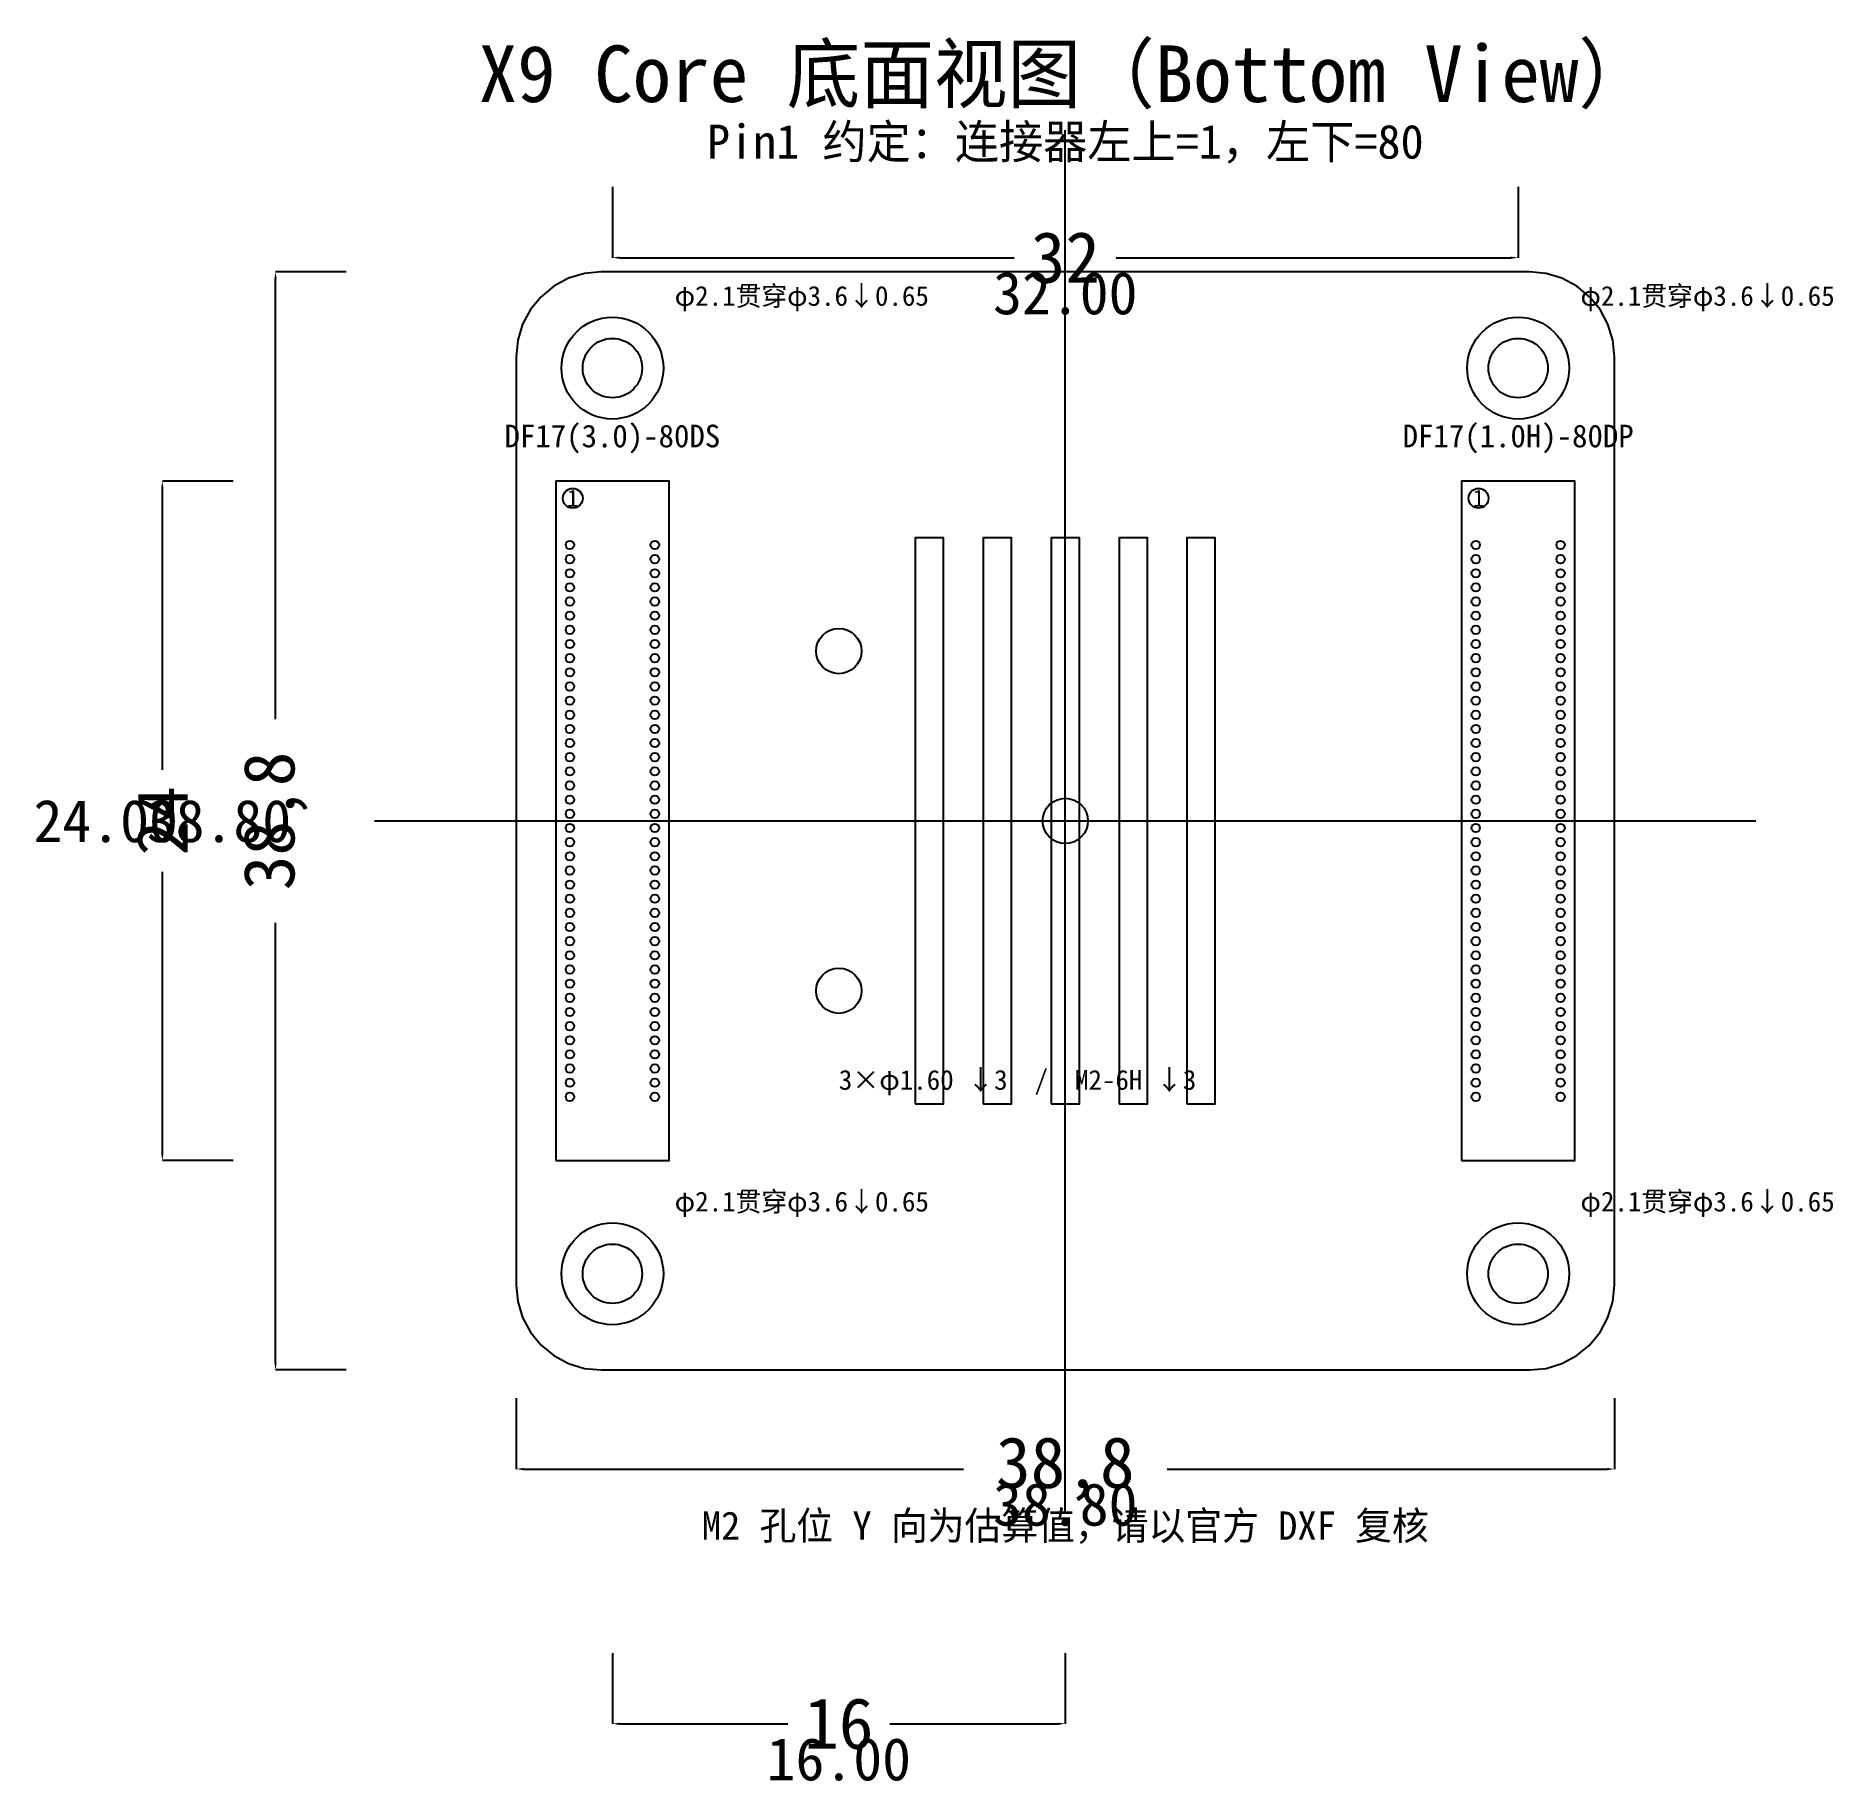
# Model space of a CAD drawing. Header units: millimetres. Extents: x -36.4 to 27.1, y -33.9 to 27.7.
import ezdxf
from ezdxf.enums import TextEntityAlignment as Align

# ---------------------------------------------------------------- set-up
doc = ezdxf.new("R2010")
doc.units = ezdxf.units.MM
for name, color, linetype in [('CENTER_RIBS', 9, 'Continuous'), ('CENTERLINE', 140, 'Continuous'), ('CONNECTOR', 4, 'Continuous'), ('DF17_PADS', 8, 'Continuous'), ('M2_HOLES', 6, 'Continuous'), ('MOUNT_CB', 3, 'Continuous'), ('MOUNT_HOLES', 1, 'Continuous'), ('OUTLINE', 7, 'Continuous'), ('PIN1_MARK', 2, 'Continuous'), ('TEXT', 7, 'Continuous')]:
    doc.layers.add(name, color=color, linetype=linetype)
doc.dimstyles.get("Standard").update_dxf_attribs({"dimtxt": 2.5, "dimasz": 2.5, "dimexe": 1.25, "dimexo": 0.625, "dimtad": 1, "dimtxsty": 'Standard', "dimcen": 2.5, "dimazin": 3, "dimtfac": 1, "dimtmove": 0, "dimatfit": 3, "dimarcsym": 0})

# ---------------------------------------------------------------- blocks, each defined once
blk = doc.blocks.new('_CLOSEDFILLED')
at = {"color": 0, "linetype": 'ByBlock'}
blk.add_solid([(-1, 0.16), (0, 0), (-1, -0.16)], dxfattribs=at)
blk = doc.blocks.new('*D0')
for p, q in [((-19.4, -20.4), (-19.4, -22.9)), ((19.4, -20.4), (19.4, -22.9)), ((-19.15, -22.9), (-3.6, -22.9)), ((3.6, -22.9), (19.15, -22.9))]:
    blk.add_line(p, q)
at = {"layer": 'Defpoints'}
for p in [(-19.4, -20.4), (19.4, -20.4), (-19.4, -22.9)]:
    blk.add_point(p, dxfattribs=at)
at = {"xscale": 0.25, "yscale": 0.25, "rotation": 180}
blk.add_blockref('_CLOSEDFILLED', (-19.4, -22.9), dxfattribs=at)
at = {"xscale": 0.25, "yscale": 0.25}
blk.add_blockref('_CLOSEDFILLED', (19.4, -22.9), dxfattribs=at)
at = {"insert": (0, -22.9), "char_height": 1.8, "attachment_point": 5}
blk.add_mtext('38,8', dxfattribs=at)
blk = doc.blocks.new('*D2')
for p, q in [((-25.4, 19.4), (-27.9, 19.4)), ((-27.9, 3.6), (-27.9, 19.15)), ((-27.9, -19.15), (-27.9, -3.6)), ((-25.4, -19.4), (-27.9, -19.4))]:
    blk.add_line(p, q)
at = {"layer": 'Defpoints'}
for p in [(-25.4, 19.4), (-27.9, -19.4), (-25.4, -19.4)]:
    blk.add_point(p, dxfattribs=at)
at = {"xscale": 0.25, "yscale": 0.25}
for p, rotation in [((-27.9, 19.4), 90), ((-27.9, -19.4), 270)]:
    blk.add_blockref('_CLOSEDFILLED', p, dxfattribs=dict(at, rotation=rotation))
at = {"insert": (-27.9, 0), "char_height": 1.8, "attachment_point": 5, "rotation": 90}
blk.add_mtext('38,8', dxfattribs=at)
blk = doc.blocks.new('*D3')
for p, q in [((-16, 22.4), (-16, 19.9)), ((16, 22.4), (16, 19.9)), ((-15.75, 19.9), (-1.8, 19.9)), ((1.8, 19.9), (15.75, 19.9))]:
    blk.add_line(p, q)
at = {"layer": 'Defpoints'}
for p in [(-16, 22.4), (16, 22.4), (-16, 19.9)]:
    blk.add_point(p, dxfattribs=at)
at = {"xscale": 0.25, "yscale": 0.25, "rotation": 180}
blk.add_blockref('_CLOSEDFILLED', (-16, 19.9), dxfattribs=at)
at = {"xscale": 0.25, "yscale": 0.25}
blk.add_blockref('_CLOSEDFILLED', (16, 19.9), dxfattribs=at)
at = {"insert": (0, 19.9), "char_height": 1.8, "attachment_point": 5}
blk.add_mtext('32', dxfattribs=at)
blk = doc.blocks.new('*D4')
for p, q in [((-29.4, 12), (-31.9, 12)), ((-31.9, 1.8), (-31.9, 11.75)), ((-31.9, -11.75), (-31.9, -1.8)), ((-29.4, -12), (-31.9, -12))]:
    blk.add_line(p, q)
at = {"layer": 'Defpoints'}
for p in [(-29.4, 12), (-31.9, -12), (-29.4, -12)]:
    blk.add_point(p, dxfattribs=at)
at = {"xscale": 0.25, "yscale": 0.25}
for p, rotation in [((-31.9, 12), 90), ((-31.9, -12), 270)]:
    blk.add_blockref('_CLOSEDFILLED', p, dxfattribs=dict(at, rotation=rotation))
at = {"insert": (-31.9, 0), "char_height": 1.8, "attachment_point": 5, "rotation": 90}
blk.add_mtext('24', dxfattribs=at)
blk = doc.blocks.new('*D5')
for p, q in [((-16, -29.4), (-16, -31.9)), ((0, -29.4), (0, -31.9)), ((-15.75, -31.9), (-9.8, -31.9)), ((-6.2, -31.9), (-0.25, -31.9))]:
    blk.add_line(p, q)
at = {"layer": 'Defpoints'}
for p in [(-16, -29.4), (0, -29.4), (-16, -31.9)]:
    blk.add_point(p, dxfattribs=at)
at = {"xscale": 0.25, "yscale": 0.25, "rotation": 180}
blk.add_blockref('_CLOSEDFILLED', (-16, -31.9), dxfattribs=at)
at = {"xscale": 0.25, "yscale": 0.25}
blk.add_blockref('_CLOSEDFILLED', (0, -31.9), dxfattribs=at)
at = {"insert": (-8, -31.9), "char_height": 1.8, "attachment_point": 5}
blk.add_mtext('16', dxfattribs=at)

msp = doc.modelspace()

# ---------------------------------------------------------------- linework, layer by layer
at = {"layer": 'CENTER_RIBS'}
for points in [[(-5.3, -10), (-4.3, -10), (-4.3, 10), (-5.3, 10)], [(-2.9, -10), (-1.9, -10), (-1.9, 10), (-2.9, 10)], [(-0.5, -10), (0.5, -10), (0.5, 10), (-0.5, 10)], [(1.9, -10), (2.9, -10), (2.9, 10), (1.9, 10)], [(4.3, -10), (5.3, -10), (5.3, 10), (4.3, 10)]]:
    msp.add_lwpolyline(points, close=True, dxfattribs=at)
at = {"layer": 'CENTERLINE'}
for p, q in [((0, -24.4), (0, 24.4)), ((-24.4, 0), (24.4, 0))]:
    msp.add_line(p, q, dxfattribs=at)
at = {"layer": 'CONNECTOR'}
for points in [[(-18, -12), (-14, -12), (-14, 12), (-18, 12)], [(14, -12), (18, -12), (18, 12), (14, 12)]]:
    msp.add_lwpolyline(points, close=True, dxfattribs=at)
at = {"layer": 'DF17_PADS'}
for centre in [(-17.5, 9.75), (-14.5, 9.75), (14.5, 9.75), (17.5, 9.75), (-17.5, 9.25), (-17.5, 8.75), (-14.5, 9.25), (-14.5, 8.75), (14.5, 9.25), (14.5, 8.75), (17.5, 9.25), (17.5, 8.75), (-17.5, 8.25), (-14.5, 8.25), (14.5, 8.25), (17.5, 8.25), (-17.5, 7.75), (-14.5, 7.75), (14.5, 7.75), (17.5, 7.75), (-17.5, 7.25), (-14.5, 7.25), (14.5, 7.25), (17.5, 7.25), (-17.5, 6.75), (-17.5, 6.25), (-14.5, 6.75), (-14.5, 6.25), (14.5, 6.75), (14.5, 6.25), (17.5, 6.75), (17.5, 6.25), (-17.5, 5.75), (-14.5, 5.75), (14.5, 5.75), (17.5, 5.75), (-17.5, 5.25), (-14.5, 5.25), (14.5, 5.25), (17.5, 5.25), (-17.5, 4.75), (-14.5, 4.75), (14.5, 4.75), (17.5, 4.75), (-17.5, 4.25), (-17.5, 3.75), (-14.5, 4.25), (-14.5, 3.75), (14.5, 4.25), (14.5, 3.75), (17.5, 4.25), (17.5, 3.75), (-17.5, 3.25), (-14.5, 3.25), (14.5, 3.25), (17.5, 3.25), (-17.5, 2.75), (-14.5, 2.75), (14.5, 2.75), (17.5, 2.75), (-17.5, 2.25), (-14.5, 2.25), (14.5, 2.25), (17.5, 2.25), (-17.5, 1.75), (-17.5, 1.25), (-14.5, 1.75), (-14.5, 1.25), (14.5, 1.75), (14.5, 1.25), (17.5, 1.75), (17.5, 1.25), (-17.5, 0.75), (-14.5, 0.75), (14.5, 0.75), (17.5, 0.75), (-17.5, 0.25), (-14.5, 0.25), (14.5, 0.25), (17.5, 0.25), (-17.5, -0.25), (-17.5, -0.75), (-14.5, -0.25), (-14.5, -0.75), (14.5, -0.25), (14.5, -0.75), (17.5, -0.25), (17.5, -0.75), (-17.5, -1.25), (-14.5, -1.25), (14.5, -1.25), (17.5, -1.25), (-17.5, -1.75), (-14.5, -1.75), (14.5, -1.75), (17.5, -1.75), (-17.5, -2.25), (-14.5, -2.25), (14.5, -2.25), (17.5, -2.25), (-17.5, -2.75), (-17.5, -3.25), (-14.5, -2.75), (-14.5, -3.25), (14.5, -2.75), (14.5, -3.25), (17.5, -2.75), (17.5, -3.25), (-17.5, -3.75), (-14.5, -3.75), (14.5, -3.75), (17.5, -3.75), (-17.5, -4.25), (-14.5, -4.25), (14.5, -4.25), (17.5, -4.25), (-17.5, -4.75), (-14.5, -4.75), (14.5, -4.75), (17.5, -4.75), (-17.5, -5.25), (-17.5, -5.75), (-14.5, -5.25), (-14.5, -5.75), (14.5, -5.25), (14.5, -5.75), (17.5, -5.25), (17.5, -5.75), (-17.5, -6.25), (-14.5, -6.25), (14.5, -6.25), (17.5, -6.25), (-17.5, -6.75), (-14.5, -6.75), (14.5, -6.75), (17.5, -6.75), (-17.5, -7.25), (-17.5, -7.75), (-14.5, -7.25), (-14.5, -7.75), (14.5, -7.25), (14.5, -7.75), (17.5, -7.25), (17.5, -7.75), (-17.5, -8.25), (-14.5, -8.25), (14.5, -8.25), (17.5, -8.25), (-17.5, -8.75), (-14.5, -8.75), (14.5, -8.75), (17.5, -8.75), (-17.5, -9.25), (-14.5, -9.25), (14.5, -9.25), (17.5, -9.25), (-17.5, -9.75), (-14.5, -9.75), (14.5, -9.75), (17.5, -9.75)]:
    msp.add_circle(centre, 0.15, dxfattribs=at)
at = {"layer": 'M2_HOLES'}
for centre in [(-8, 6), (0, 0), (-8, -6)]:
    msp.add_circle(centre, 0.8, dxfattribs=at)
at = {"layer": 'MOUNT_CB'}
for centre in [(-16, 16), (16, 16), (-16, -16), (16, -16)]:
    msp.add_circle(centre, 1.8, dxfattribs=at)
at = {"layer": 'MOUNT_HOLES'}
for centre in [(-16, 16), (16, 16), (-16, -16), (16, -16)]:
    msp.add_circle(centre, 1.05, dxfattribs=at)
at = {"layer": 'OUTLINE'}
msp.add_lwpolyline([(19.4, 16.4), (19.342, 16.985), (19.172, 17.548), (18.894, 18.067), (18.521, 18.521), (18.067, 18.894), (17.548, 19.172), (16.985, 19.342), (16.4, 19.4), (-16.4, 19.4), (-16.985, 19.342), (-17.548, 19.172), (-18.067, 18.894), (-18.521, 18.521), (-18.894, 18.067), (-19.172, 17.548), (-19.342, 16.985), (-19.4, 16.4), (-19.4, -16.4), (-19.342, -16.985), (-19.172, -17.548), (-18.894, -18.067), (-18.521, -18.521), (-18.067, -18.894), (-17.548, -19.172), (-16.985, -19.342), (-16.4, -19.4), (16.4, -19.4), (16.985, -19.342), (17.548, -19.172), (18.067, -18.894), (18.521, -18.521), (18.894, -18.067), (19.172, -17.548), (19.342, -16.985), (19.4, -16.4)], close=True, dxfattribs=at)
at = {"layer": 'PIN1_MARK'}
for centre in [(-17.4, 11.4), (14.6, 11.4)]:
    msp.add_circle(centre, 0.35, dxfattribs=at)

# ---------------------------------------------------------------- texts
for p in [(-17.4, 11.4), (14.6, 11.4)]:
    msp.add_text('1', height=0.6, dxfattribs=at).set_placement(p, align=Align.MIDDLE_CENTER)
at = {"layer": 'TEXT'}
for s, height, p in [('X9 Core 底面视图（Bottom View）', 2, (0, 25.4)), ('Pin1 约定：连接器左上=1，左下=80', 1.2, (0, 23.4)), ('32.00', 1.5, (0, 17.9)), ('DF17(3.0)-80DS', 0.8, (-16, 13.2)), ('DF17(1.0H)-80DP', 0.8, (16, 13.2)), ('38.80', 1.5, (0, -24.9)), ('M2 孔位 Y 向为估算值，请以官方 DXF 复核', 1, (0, -25.4)), ('16.00', 1.5, (-8, -33.9))]:
    msp.add_text(s, height=height, dxfattribs=at).set_placement(p, align=Align.CENTER)
for s, p in [('φ2.1贯穿φ3.6↓0.65', (-13.8, 18.2)), ('φ2.1贯穿φ3.6↓0.65', (18.2, 18.2)), ('3×φ1.60 ↓3  /  M2-6H ↓3', (-8, -9.5)), ('φ2.1贯穿φ3.6↓0.65', (-13.8, -13.8)), ('φ2.1贯穿φ3.6↓0.65', (18.2, -13.8))]:
    msp.add_text(s, height=0.7, dxfattribs=at).set_placement(p)
for s, p in [('24.00', (-33.9, 0)), ('38.80', (-29.9, 0))]:
    msp.add_text(s, height=1.5, dxfattribs=at).set_placement(p, align=Align.MIDDLE_CENTER)

# ---------------------------------------------------------------- dimensions: what is measured, and where the dimension line sits
for base, p1, p2, picture, middle in [((-16, 19.9), (-16, 22.4), (16, 22.4), '*D3', (0, 19.9)), ((-19.4, -22.9), (-19.4, -20.4), (19.4, -20.4), '*D0', (0, -22.9)), ((-16, -31.9), (-16, -29.4), (0, -29.4), '*D5', (-8, -31.9))]:
    dim = msp.add_linear_dim(base=base, p1=p1, p2=p2, dimstyle='Standard', override={"dimtxt": 1.8})
    dim.commit()
    dim.dimension.update_dxf_attribs({"geometry": picture, "text_midpoint": middle})
for base, p1, p2, picture, middle in [((-27.9, -19.4), (-25.4, -19.4), (-25.4, 19.4), '*D2', (-27.9, 0)), ((-31.9, -12), (-29.4, -12), (-29.4, 12), '*D4', (-31.9, 0))]:
    dim = msp.add_linear_dim(base=base, p1=p1, p2=p2, angle=90, dimstyle='Standard', override={"dimtxt": 1.8})
    dim.commit()
    dim.dimension.update_dxf_attribs({"geometry": picture, "text_midpoint": middle})

doc.saveas('drawing.dxf')
